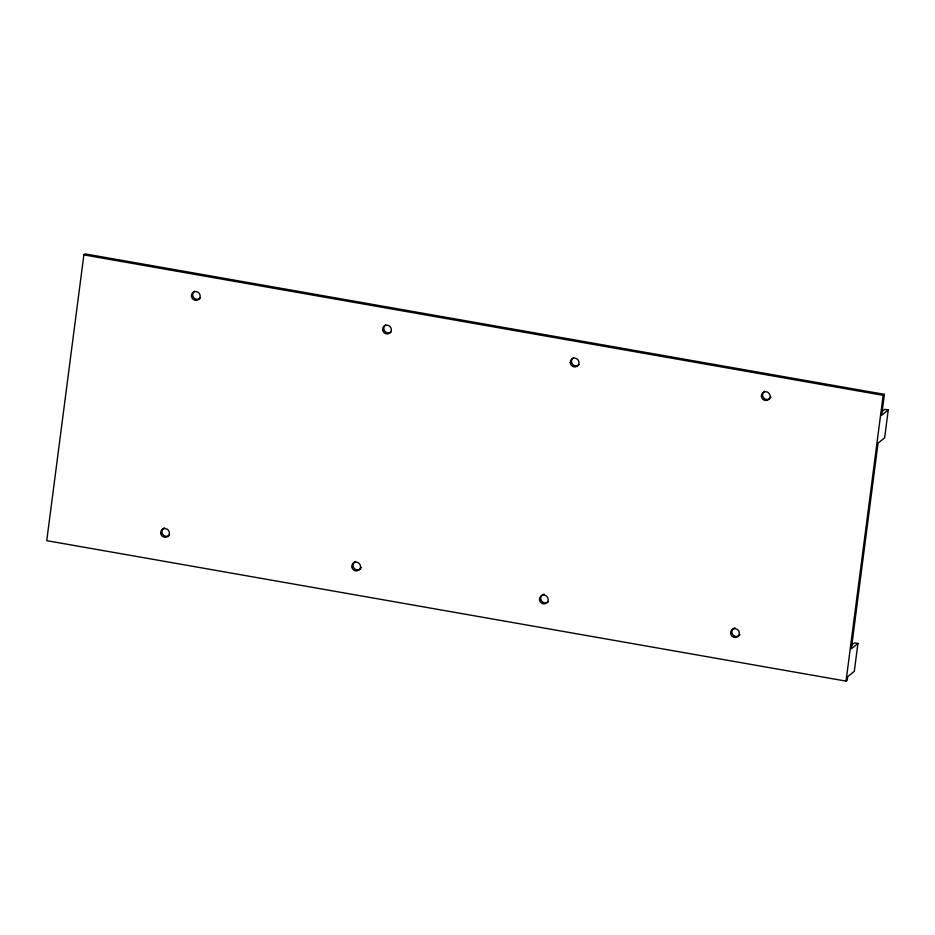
<?xml version="1.0" encoding="UTF-8"?>
<svg xmlns="http://www.w3.org/2000/svg" width="935" height="935" viewBox="0 0 935 935"><rect width="100%" height="100%" fill="white"/><g stroke="black" fill="none" stroke-linecap="round" stroke-linejoin="round"><path stroke-width="1.4" d="M881.483 411.996L884.779 409.343L888.25 409.951L881.67 415.257L884.393 394.336L85.097 253.888L83.87 254.881L46.75 540.664L846.035 681.112L847.274 680.119L847.729 676.636L854.298 671.33L857.921 643.455L854.45 642.836L851.166 645.489M846.035 681.112L883.154 395.341L884.393 394.336M888.25 409.951L884.627 437.837L878.047 443.132L851.341 648.75L857.921 643.455M83.87 254.881L883.154 395.341M200.417 297.949A4.5 4.301 51.1 0 1 193.79 297.739A4.5 4.301 51.1 0 1 194.644 291.159M169.632 534.937A4.5 4.301 51.1 0 1 163.461 535.182A4.5 4.301 51.1 0 1 162.935 528.941M163.368 528.509A4.5 4.301 51.1 0 1 164.408 527.854M769.832 398.591A4.5 4.301 51.1 0 1 763.463 397.562A4.5 4.301 51.1 0 1 764.655 391.262M770.954 397.153A4.5 4.301 51.1 0 1 770.65 397.691M739.924 634.585A4.5 4.301 51.1 0 1 732.736 634.631A4.5 4.301 51.1 0 1 734.922 627.806M578.227 365.34A4.5 4.301 51.1 0 1 572.173 363.738A4.5 4.301 51.1 0 1 573.482 357.696M579.174 364.557A4.5 4.301 51.1 0 1 578.73 364.977M391.274 331.82A4.5 4.301 51.1 0 1 384.858 331.259A4.5 4.301 51.1 0 1 385.606 324.866M548.179 601.766A4.5 4.301 51.1 0 1 541.984 601.486A4.5 4.301 51.1 0 1 541.984 595.233M542.978 594.531A4.5 4.301 51.1 0 1 544.147 594.134M360.337 568.947A4.5 4.301 51.1 0 1 353.769 567.802A4.5 4.301 51.1 0 1 355.545 561.444M361.424 567.487A4.5 4.301 51.1 0 1 361.132 568.024M730.609 633.159A4.5 4.301 51.1 0 0 737.399 636.875A4.5 4.301 51.1 0 0 736.932 629.208A4.5 4.301 51.1 0 0 730.609 633.159M160.68 533.008A4.5 4.301 51.1 0 0 167.47 536.725A4.5 4.301 51.1 0 0 167.003 529.058A4.5 4.301 51.1 0 0 160.68 533.008M191.453 296.021A4.5 4.301 51.1 0 0 198.243 299.738A4.5 4.301 51.1 0 0 197.788 292.082A4.5 4.301 51.1 0 0 191.453 296.021M761.382 396.066A4.5 4.301 51.1 0 0 768.091 399.935A4.5 4.301 51.1 0 0 767.799 392.279A4.5 4.301 51.1 0 0 761.382 396.066M382.614 329.821A4.5 4.301 51.1 0 0 389.556 333.211A4.5 4.301 51.1 0 0 388.726 325.567A4.5 4.301 51.1 0 0 382.614 329.821M570.245 362.523A4.5 4.301 51.1 0 0 576.988 366.333A4.5 4.301 51.1 0 0 576.626 358.666A4.5 4.301 51.1 0 0 570.245 362.523M539.495 599.826A4.5 4.301 51.1 0 0 546.472 603.145A4.5 4.301 51.1 0 0 545.572 595.513A4.5 4.301 51.1 0 0 539.495 599.826M351.817 566.587A4.5 4.301 51.1 0 0 358.608 570.303A4.5 4.301 51.1 0 0 358.14 562.648A4.5 4.301 51.1 0 0 351.817 566.587"/></g></svg>
